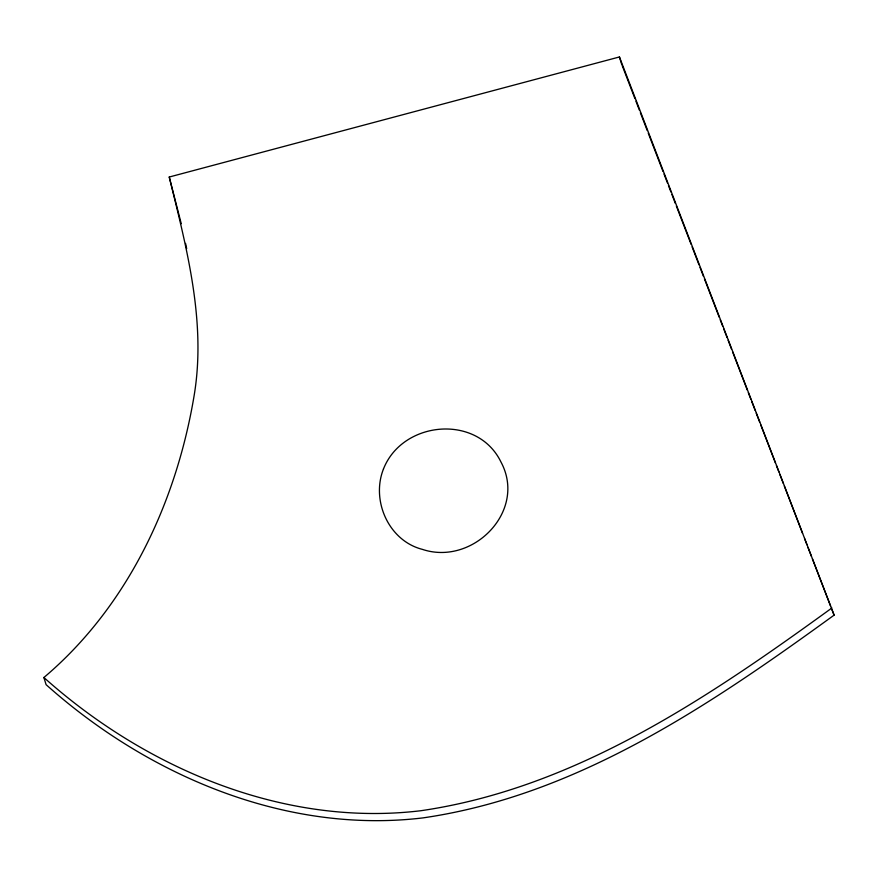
<?xml version="1.0" encoding="UTF-8"?>
<svg xmlns="http://www.w3.org/2000/svg" width="878" height="878" viewBox="0 0 878 878"><rect width="100%" height="100%" fill="white"/><g stroke="black" fill="none" stroke-linecap="round" stroke-linejoin="round"><path stroke-width="1.32" d="M43.9 677.509C127.464 606.83 176.05 502.973 194.005 396.351C206.56 322.402 186.696 248.408 169.245 177.027L619.429 56.96L834.1 615.138C710.423 704.738 577.702 795.435 423.064 817.879C285.493 834.451 147.438 775.274 46.095 684.664L43.9 677.509C145.243 768.118 283.287 827.295 420.858 810.723C575.353 788.214 708.261 697.593 831.905 607.982M622.118 65.389L634.937 98.632M635.924 101.189L639.371 110.134M640.358 112.691L647.262 130.592M648.249 133.149L663.033 171.506M664.02 174.063L667.478 183.008M668.454 185.565L670.924 191.964M671.911 194.521L675.358 203.466M676.345 206.023L691.14 244.38M692.116 246.937L699.02 264.838M700.007 267.395L703.465 276.34M704.441 278.897L719.236 317.254M720.223 319.811L722.682 326.199M723.67 328.756L727.127 337.712M728.114 340.269L731.561 349.214M732.548 351.771L747.332 390.128M748.319 392.685L750.789 399.073M751.777 401.63L755.223 410.586M756.21 413.143L759.657 422.088M760.644 424.645L775.439 463.002M776.426 465.559L778.885 471.947M779.873 474.504L783.319 483.449M784.306 486.006L802.547 533.319M804.522 538.433L806.981 544.821M807.969 547.378L811.426 556.323M812.413 558.88L830.654 606.182M832.125 610.023L834.1 615.138M619.429 56.96L621.624 64.116M169.245 177.027L181.241 223.66M185.554 243.382L186.685 248.639M383.466 468.995C370.955 500.504 388.57 540.716 422.351 549.365C472.781 566.255 527.305 511.073 501.009 462.102C477.566 413.56 402.486 420.562 383.466 468.995"/></g></svg>
